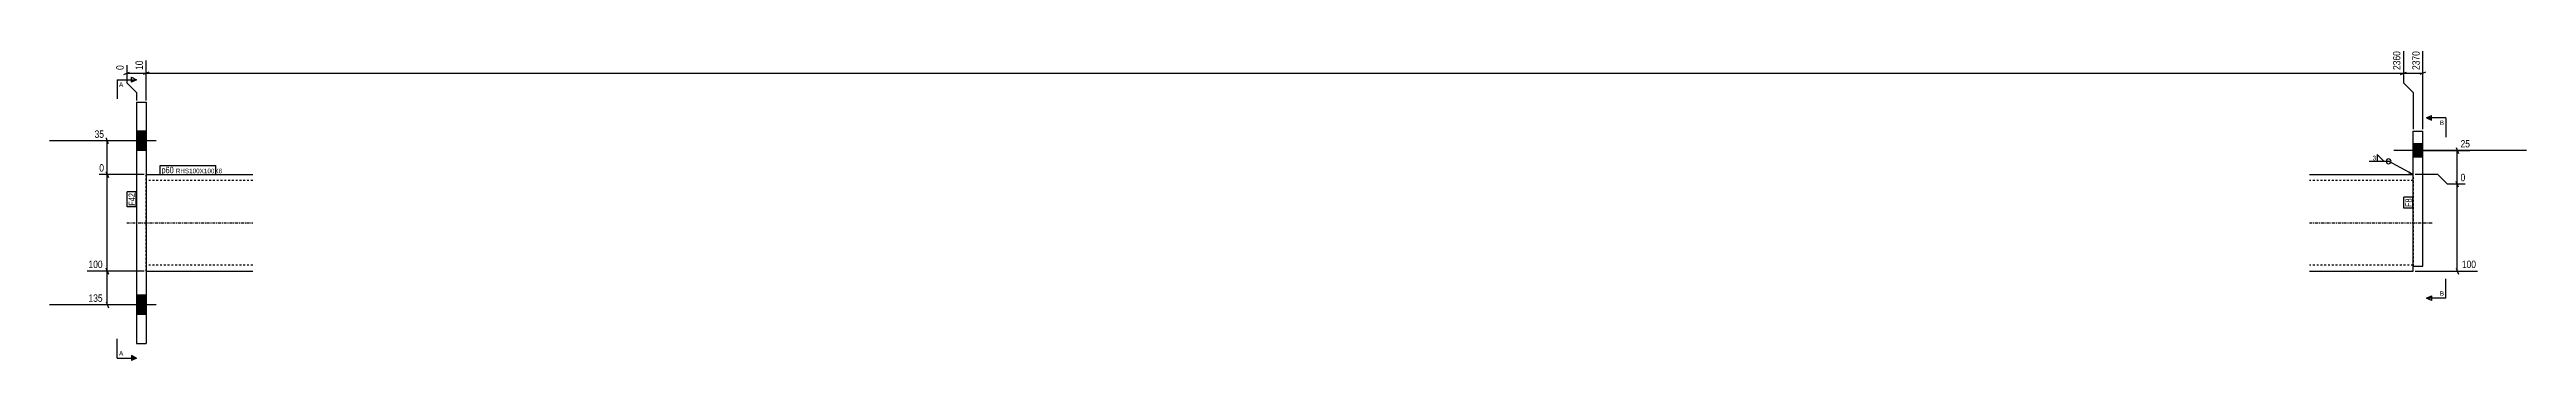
# Model space of a CAD drawing. Header units: millimetres. Extents: x -8 to 28304, y 3 to 687.
# Drawn here: x 6894 to 9462, y 5 to 327 of the extents above; entities that cross this region are included whole.
import ezdxf

# ---------------------------------------------------------------- set-up
doc = ezdxf.new("R2010")
doc.units = ezdxf.units.MM
doc.linetypes.add('DXK_LINE_DOT2', pattern=[3.9198, 1.9599, -1.9599])
doc.linetypes.add('DXK_LINE_DOT3', pattern=[5.9187, 2.979, -0.9799, 0.9799, -0.9799])
for name, color, linetype in [('MÅLSÆTNING', 7, 'Continuous'), ('STÅL', 7, 'Continuous'), ('TEKST', 7, 'Continuous')]:
    doc.layers.add(name, color=color, linetype=linetype)
doc.styles.add('Arial', font='ARIAL.TTF', dxfattribs={"height": 0.2})
doc.styles.add('Arial Narrow', font='ARIALN.TTF', dxfattribs={"height": 0.2})

msp = doc.modelspace()

# ---------------------------------------------------------------- hatches: boundary and pattern name
at = {"layer": 'STÅL', "linetype": 'Continuous'}
for points in [[(6994, 222.4), (6994, 242.4), (6984, 242.4), (6984, 222.4)], [(6994, 222.4), (6994, 242.4), (6984, 242.4), (6984, 222.4)], [(9344, 229.4), (9344, 215.4), (9354, 215.4), (9354, 229.4)], [(9344, 229.4), (9344, 215.4), (9354, 215.4), (9354, 229.4)], [(6994, 52.4), (6994, 72.4), (6984, 72.4), (6984, 52.4)], [(6994, 52.4), (6994, 72.4), (6984, 72.4), (6984, 52.4)]]:
    msp.add_hatch(color=96, dxfattribs=at).paths.add_polyline_path(points)
at = {"layer": 'TEKST', "linetype": 'Continuous'}
msp.add_hatch(color=3, dxfattribs=at).paths.add_polyline_path([(9340.2, 200.9), (9344, 197.4), (9339, 198.7)])

# ---------------------------------------------------------------- linework, layer by layer
at = {"layer": 'MÅLSÆTNING', "color": 7, "linetype": 'Continuous'}
for p, q in [((6974, 310.8), (6974, 292.5)), ((6994, 274.4), (6994, 315.7)), ((6994, 274.4), (6994, 315.7)), ((9334, 325.4), (9334, 292.5)), ((9354, 244.4), (9354, 325.4)), ((6971, 301.3), (6977, 303.7)), ((6974, 302.5), (6994, 302.5)), ((6974, 292.5), (6984, 282.5)), ((6984, 282.5), (6984, 274.4)), ((6997, 303.7), (6991, 301.3)), ((6997, 303.7), (6991, 301.3)), ((6994, 302.5), (9334, 302.5)), ((9331, 301.3), (9337, 303.7)), ((9334, 292.5), (9344, 282.5)), ((9344, 282.5), (9344, 244.4)), ((9344, 282.5), (9344, 244.4)), ((9357, 303.7), (9351, 301.3)), ((6992, 232.4), (6940.7, 232.4)), ((6955.1, 229.4), (6952.7, 235.4)), ((9346, 222.4), (9402.9, 222.4)), ((9388.6, 225.4), (9391, 219.4)), ((9389.8, 187.4), (9389.8, 222.4)), ((6992, 197.4), (6945.6, 197.4)), ((6955.1, 194.4), (6952.7, 200.4)), ((6953.9, 97.4), (6953.9, 197.4)), ((9369.8, 197.4), (9346, 197.4)), ((9369.8, 197.4), (9346, 197.4)), ((9379.8, 187.4), (9369.8, 197.4)), ((9379.8, 187.4), (9369.8, 197.4)), ((9398.1, 187.4), (9379.8, 187.4)), ((9398.1, 187.4), (9379.8, 187.4)), ((9391, 184.4), (9388.6, 190.4)), ((9391, 184.4), (9388.6, 190.4)), ((9389.8, 97.4), (9389.8, 187.4)), ((6992, 97.4), (6932.9, 97.4)), ((6992, 97.4), (6932.9, 97.4)), ((6952.7, 100.4), (6955.1, 94.4)), ((6955.1, 94.4), (6952.7, 100.4)), ((6953.9, 62.4), (6953.9, 97.4)), ((9346, 97.4), (9410.7, 97.4)), ((9388.6, 100.4), (9391, 94.4)), ((6992, 62.4), (6932.9, 62.4)), ((6952.7, 65.4), (6955.1, 59.4))]:
    msp.add_line(p, q, dxfattribs=at)
at = {"layer": 'STÅL', "color": 2, "linetype": 'Continuous'}
for p, q in [((6984, 272.4), (6994, 272.4)), ((6984, 272.4), (6984, 22.4)), ((6994, 272.4), (6994, 22.4)), ((9344, 194.9), (9344, 242.4)), ((9344, 242.4), (9354, 242.4)), ((9354, 102.4), (9354, 242.4)), ((6994, 197.4), (7104.6, 197.4)), ((9236.5, 197.4), (9344, 197.4)), ((9344, 97.4), (9344, 194.9)), ((6994, 97.4), (7104.6, 97.4)), ((9236.5, 97.4), (9344, 97.4)), ((9344, 102.4), (9354, 102.4)), ((6984, 22.4), (6994, 22.4))]:
    msp.add_line(p, q, dxfattribs=at)
at = {"layer": 'STÅL', "color": 96, "linetype": 'Continuous'}
for p, q in [((7004.6, 232.4), (6894, 232.4)), ((7004.6, 232.4), (6894, 232.4)), ((6994, 242.4), (6984, 242.4)), ((6994, 242.4), (6984, 242.4)), ((6994, 222.4), (6984, 222.4)), ((6994, 222.4), (6984, 222.4)), ((9461.5, 222.4), (9324, 222.4)), ((9461.5, 222.4), (9324, 222.4)), ((9354, 229.4), (9344, 229.4)), ((9354, 229.4), (9344, 229.4)), ((9354, 215.4), (9344, 215.4)), ((9354, 215.4), (9344, 215.4)), ((7004.6, 62.4), (6894, 62.4)), ((7004.6, 62.4), (6894, 62.4)), ((6994, 72.4), (6984, 72.4)), ((6994, 72.4), (6984, 72.4)), ((6994, 52.4), (6984, 52.4)), ((6994, 52.4), (6984, 52.4))]:
    msp.add_line(p, q, dxfattribs=at)
at = {"layer": 'STÅL', "color": 7, "linetype": 'DXK_LINE_DOT2'}
for p, q in [((6994, 97.4), (6994, 197.4)), ((7104.6, 191.4), (6994, 191.4)), ((9344, 191.4), (9236.5, 191.4)), ((9344, 196.5), (9344, 197.4)), ((9344, 194.9), (9344, 196.5)), ((9344, 194.9), (9344, 102.4)), ((7104.6, 103.4), (6994, 103.4)), ((9344, 103.4), (9236.5, 103.4))]:
    msp.add_line(p, q, dxfattribs=at)
at = {"layer": 'STÅL', "color": 7, "linetype": 'DXK_LINE_DOT3'}
for p, q in [((6974, 147.4), (7104.6, 147.4)), ((9236.5, 147.4), (9364, 147.4))]:
    msp.add_line(p, q, dxfattribs=at)
at = {"layer": 'TEKST', "color": 3, "linetype": 'Continuous'}
msp.add_line((9344, 197.4), (9318.6, 211.2), dxfattribs=at)
msp.add_arc((9318.6, 211.2), 2.5, 270, 90, dxfattribs=at)

# ---------------------------------------------------------------- wipeouts: each hides what was drawn before it
at = {"color": 0, "linetype": 'Continuous'}
for points in [[(9376, 248.7), (9376, 253.7), (9371.6, 253.7), (9371.6, 248.7)], [(9376, 71.9), (9376, 76.9), (9371.6, 76.9), (9371.6, 71.9)], [(6970.5, 9.8), (6970.5, 14.8), (6966, 14.8), (6966, 9.8)]]:
    msp.add_wipeout(points, dxfattribs=at).dxf.layer = 'TEKST'
at = {"color": 0}
msp.add_wipeout([(9305.5, 211.8), (9305.5, 217.6), (9301.7, 217.6), (9301.7, 211.8)], dxfattribs=at).dxf.layer = 'TEKST'

# ---------------------------------------------------------------- next in the draw order: hatches: boundary and pattern name
at = {"layer": 'TEKST', "linetype": 'Continuous'}
for points in [[(9363, 256.2), (9363, 253.7), (9358, 256.2)], [(9363, 71.9), (9363, 69.4), (9358, 69.4)], [(6979, 7.3), (6979, 9.8), (6984, 7.3)]]:
    msp.add_hatch(color=30, dxfattribs=at).paths.add_polyline_path(points)

# ---------------------------------------------------------------- next in the draw order: linework, layer by layer
at = {"layer": 'TEKST', "color": 30, "linetype": 'Continuous'}
for p, q in [((9358, 256.2), (9363, 258.7)), ((9363, 253.7), (9363, 258.7)), ((9358, 256.2), (9363, 253.7)), ((9358, 69.4), (9363, 71.9)), ((9363, 66.9), (9358, 69.4)), ((9363, 71.9), (9363, 66.9)), ((6984, 7.3), (6979, 9.8)), ((6979, 9.8), (6979, 4.8)), ((6984, 7.3), (6979, 4.8))]:
    msp.add_line(p, q, dxfattribs=at)
at = {"layer": 'TEKST', "color": 7, "linetype": 'Continuous'}
for p, q in [((9378, 256.2), (9358, 256.2)), ((9378, 256.2), (9378, 236.2)), ((9378, 69.4), (9378, 89.4)), ((9378, 69.4), (9358, 69.4)), ((6964, 7.3), (6964, 27.3)), ((6964, 7.3), (6984, 7.3))]:
    msp.add_line(p, q, dxfattribs=at)
at = {"layer": 'TEKST', "color": 3, "linetype": 'Continuous'}
for p, q in [((9298.6, 211.2), (9318.6, 211.2)), ((9313.7, 211.2), (9306.6, 218.4)), ((9306.6, 218.4), (9306.6, 211.2)), ((9306.6, 211.2), (9313.7, 211.2))]:
    msp.add_line(p, q, dxfattribs=at)
msp.add_arc((9318.6, 211.2), 2.5, 90, 270, dxfattribs=at)

# ---------------------------------------------------------------- next in the draw order: texts
at = {"layer": 'TEKST', "color": 3, "linetype": 'Continuous', "style": 'Arial'}
for s, p in [('B', (9371.6, 248.7)), ('B', (9371.6, 71.9)), ('A', (6966, 9.8))]:
    msp.add_text(s, height=4.78, dxfattribs=at).set_placement(p)
at = {"layer": 'TEKST', "color": 3, "style": 'Arial Narrow'}
msp.add_text('3', height=4.77, dxfattribs=at).set_placement((9302.1, 212.2))

# ---------------------------------------------------------------- next in the draw order: wipeouts: each hides what was drawn before it
at = {"color": 0, "linetype": 'Continuous'}
for points in [[(6992.4, 317.3), (6981.2, 317.3), (6981.2, 304.3), (6992.4, 304.3)], [(9332.4, 327), (9321.2, 327), (9321.2, 304.3), (9332.4, 304.3)], [(9404.5, 224), (9404.5, 235.2), (9391.6, 235.2), (9391.6, 224)], [(6952.1, 199), (6952.1, 210.2), (6944, 210.2), (6944, 199)], [(9399.7, 189), (9399.7, 200.2), (9391.6, 200.2), (9391.6, 189)], [(6950.6, 99), (6950.6, 110.2), (6932.8, 110.2), (6932.8, 99)], [(9410.9, 99), (9410.9, 110.2), (9393, 110.2), (9393, 99)], [(6950.6, 64), (6950.6, 75.2), (6932.8, 75.2), (6932.8, 64)]]:
    msp.add_wipeout(points, dxfattribs=at).dxf.layer = 'MÅLSÆTNING'
at = {"color": 0}
for points in [[(7022.8, 198.8), (7022.8, 205.8), (7010, 205.8), (7010, 198.8)], [(6982.6, 178.3), (6975.6, 178.3), (6975.6, 165.1), (6982.6, 165.1)], [(9342.6, 172.7), (9335.6, 172.7), (9335.6, 163.8), (9342.6, 163.8)]]:
    msp.add_wipeout(points, dxfattribs=at).dxf.layer = 'TEKST'

# ---------------------------------------------------------------- next in the draw order: linework, layer by layer
at = {"layer": 'MÅLSÆTNING', "color": 7, "linetype": 'Continuous'}
for p, q in [((9334, 325.4), (9334, 292.5)), ((9331, 301.3), (9337, 303.7)), ((9334, 302.5), (9354, 302.5)), ((9334, 292.5), (9344, 282.5)), ((6953.9, 197.4), (6953.9, 232.4)), ((6992, 197.4), (6945.6, 197.4)), ((6952.7, 200.4), (6955.1, 194.4))]:
    msp.add_line(p, q, dxfattribs=at)

# ---------------------------------------------------------------- next in the draw order: texts
at = {"layer": 'MÅLSÆTNING', "color": 3, "linetype": 'Continuous', "style": 'Arial Narrow'}
msp.add_text('2360', height=7.64, rotation=90.0002, dxfattribs=at).set_placement((9330.8, 305.9))
for s, p in [('25', (9393.2, 225.6)), ('0', (6945.6, 200.6)), ('0', (9393.2, 190.6)), ('100', (6934.4, 100.6)), ('100', (9394.6, 100.6)), ('135', (6934.4, 65.6))]:
    msp.add_text(s, height=7.64, dxfattribs=at).set_placement(p)

# ---------------------------------------------------------------- next in the draw order: wipeouts: each hides what was drawn before it
at = {"color": 0, "linetype": 'Continuous'}
msp.add_wipeout([(6972.4, 312.4), (6961.2, 312.4), (6961.2, 304.3), (6972.4, 304.3)], dxfattribs=at).dxf.layer = 'MÅLSÆTNING'
at = {"color": 0}
for points in [[(7022.8, 198.8), (7022.8, 205.8), (7010, 205.8), (7010, 198.8)], [(6982.6, 178.3), (6975.6, 178.3), (6975.6, 165.1), (6982.6, 165.1)], [(9342.6, 172.7), (9335.6, 172.7), (9335.6, 163.8), (9342.6, 163.8)]]:
    msp.add_wipeout(points, dxfattribs=at).dxf.layer = 'TEKST'

# ---------------------------------------------------------------- next in the draw order: linework, layer by layer
at = {"layer": 'TEKST', "color": 7, "linetype": 'Continuous'}
for p, q in [((7008.8, 197.6), (7008.8, 207)), ((6974.4, 163.9), (6974.4, 179.5)), ((6983.8, 179.5), (6974.4, 179.5)), ((6983.8, 163.9), (6974.4, 163.9)), ((6983.8, 163.9), (6983.8, 179.5)), ((9334.4, 162.6), (9334.4, 173.9)), ((9343.8, 173.9), (9334.4, 173.9)), ((9343.8, 162.6), (9334.4, 162.6)), ((9343.8, 162.6), (9343.8, 173.9))]:
    msp.add_line(p, q, dxfattribs=at)

# ---------------------------------------------------------------- next in the draw order: texts
at = {"layer": 'MÅLSÆTNING', "color": 3, "linetype": 'Continuous', "style": 'Arial Narrow'}
for s, p in [('0', (6970.8, 305.9)), ('10', (6990.8, 305.9))]:
    msp.add_text(s, height=7.64, rotation=90.0002, dxfattribs=at).set_placement(p)
at = {"layer": 'TEKST', "color": 3, "style": 'Arial Narrow'}
for s, p in [('F42', (6982.6, 165.1)), ('F8', (9342.6, 163.8))]:
    msp.add_text(s, height=6.68, rotation=90.0002, dxfattribs=at).set_placement(p)

# ---------------------------------------------------------------- next in the draw order: wipeouts: each hides what was drawn before it
at = {"color": 0, "linetype": 'Continuous'}
for points, layer in [([(9352.4, 327), (9341.2, 327), (9341.2, 304.3), (9352.4, 304.3)], 'MÅLSÆTNING'), ([(6952.1, 234), (6952.1, 245.2), (6939.1, 245.2), (6939.1, 234)], 'MÅLSÆTNING'), ([(6970.5, 288.3), (6970.5, 293.3), (6966, 293.3), (6966, 288.3)], 'TEKST')]:
    msp.add_wipeout(points, dxfattribs=at).dxf.layer = layer
at = {"color": 0}
msp.add_wipeout([(7065.1, 198.8), (7065.1, 203.8), (7024.9, 203.8), (7024.9, 198.8)], dxfattribs=at).dxf.layer = 'TEKST'

# ---------------------------------------------------------------- next in the draw order: hatches: boundary and pattern name
at = {"layer": 'TEKST', "linetype": 'Continuous'}
msp.add_hatch(color=30, dxfattribs=at).paths.add_polyline_path([(6979, 293.3), (6979, 295.8), (6984, 295.8)])

# ---------------------------------------------------------------- next in the draw order: linework, layer by layer
at = {"layer": 'TEKST', "color": 7, "linetype": 'Continuous'}
for q in [(6964, 275.8), (6984, 295.8)]:
    msp.add_line((6964, 295.8), q, dxfattribs=at)
at = {"layer": 'TEKST', "color": 30, "linetype": 'Continuous'}
for p, q in [((6979, 293.3), (6979, 298.3)), ((6979, 298.3), (6984, 295.8)), ((6984, 295.8), (6979, 293.3))]:
    msp.add_line(p, q, dxfattribs=at)

# ---------------------------------------------------------------- next in the draw order: texts
at = {"layer": 'MÅLSÆTNING', "color": 3, "linetype": 'Continuous', "style": 'Arial Narrow'}
msp.add_text('2370', height=7.64, rotation=90.0002, dxfattribs=at).set_placement((9350.8, 305.9))
msp.add_text('35', height=7.64, dxfattribs=at).set_placement((6940.7, 235.6))
at = {"layer": 'TEKST', "color": 3, "linetype": 'Continuous', "style": 'Arial'}
msp.add_text('A', height=4.78, dxfattribs=at).set_placement((6966, 288.3))

# ---------------------------------------------------------------- next in the draw order: wipeouts: each hides what was drawn before it
at = {"color": 0}
msp.add_wipeout([(7065.1, 198.8), (7065.1, 203.8), (7024.9, 203.8), (7024.9, 198.8)], dxfattribs=at).dxf.layer = 'TEKST'

# ---------------------------------------------------------------- next in the draw order: linework, layer by layer
at = {"layer": 'TEKST', "color": 7, "linetype": 'Continuous'}
for p, q in [((7008.8, 207), (7066.3, 207)), ((7066.3, 197.6), (7066.3, 207)), ((7008.8, 197.6), (7066.3, 197.6))]:
    msp.add_line(p, q, dxfattribs=at)

# ---------------------------------------------------------------- next in the draw order: texts
at = {"layer": 'TEKST', "color": 3, "style": 'Arial Narrow'}
for s, height, p in [('p60', 6.68, (7010, 198.8)), ('RHS100X100X6', 4.772, (7024.9, 198.8))]:
    msp.add_text(s, height=height, dxfattribs=at).set_placement(p)

doc.saveas('drawing.dxf')
